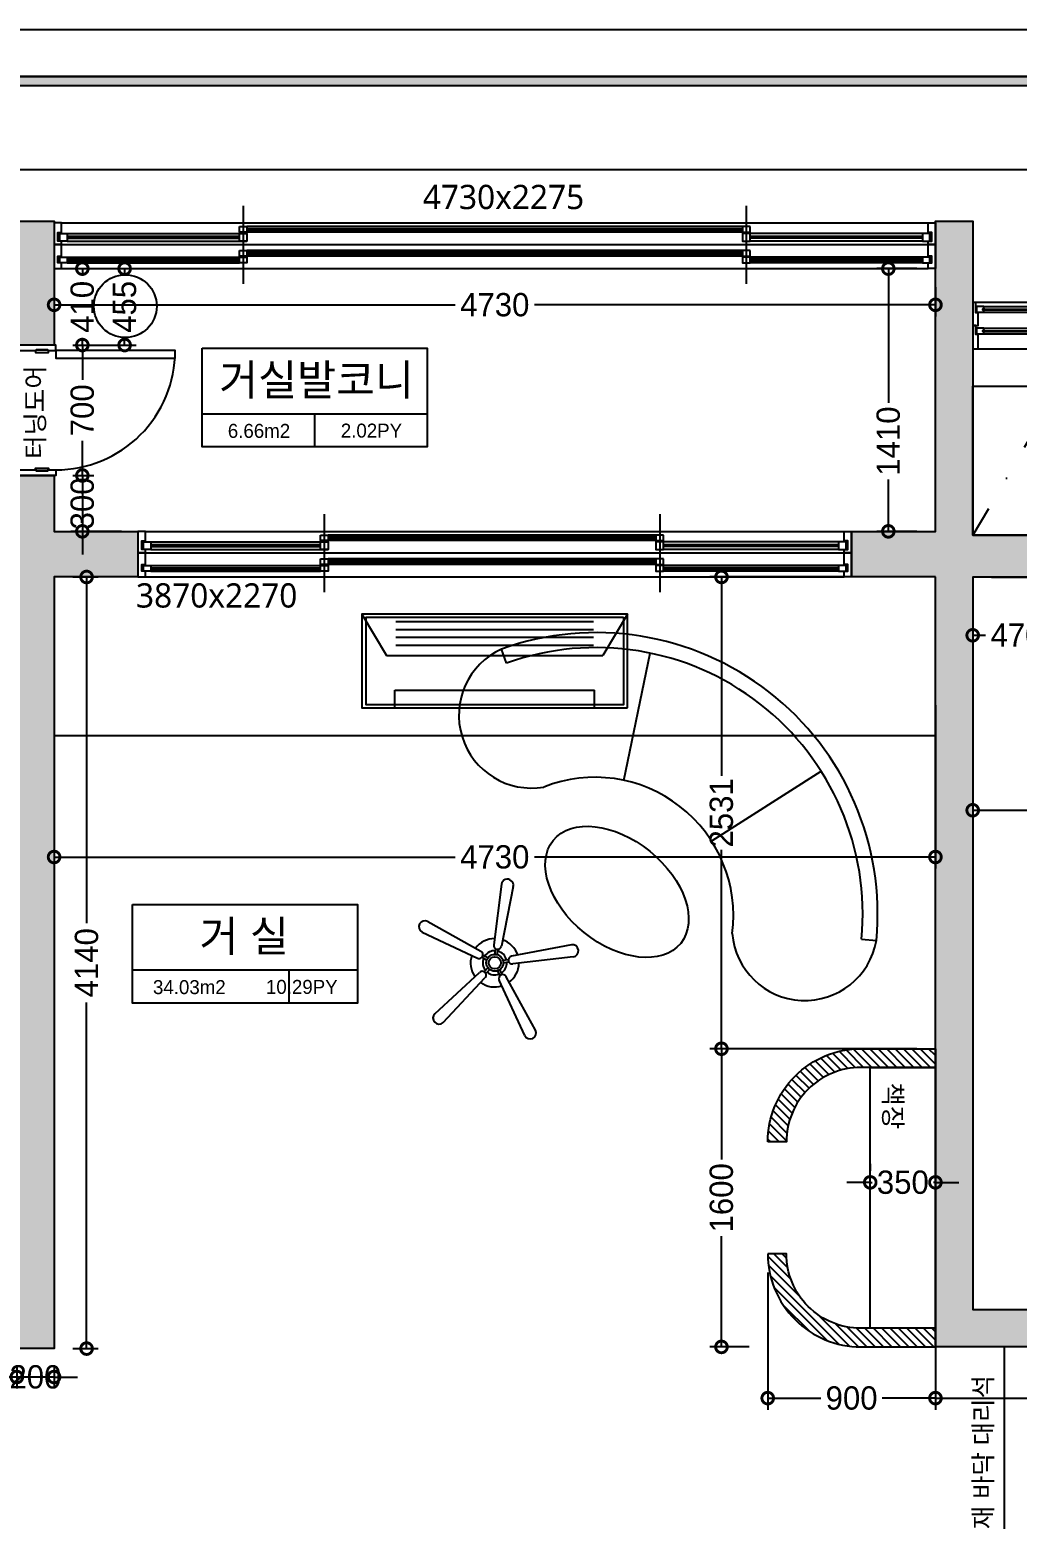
# Model space of a CAD drawing. Header units: millimetres. Extents: x 43335 to 261478, y -4312 to 41218.
# Drawn here: x 165052 to 170352, y 21753 to 29745 of the extents above; entities that cross this region are included whole.
import ezdxf
from ezdxf.enums import TextEntityAlignment as Align

# ---------------------------------------------------------------- set-up
doc = ezdxf.new("R2010")
doc.units = ezdxf.units.MM
doc.linetypes.add('CONT', pattern=[2, 1, 1])
doc.linetypes.add('DASHDOT', pattern=[25.4, 12.7, -6.35, 0, -6.35])
for name, color, linetype in [('0-ELC TEXT', 7, 'Continuous'), ('03-TEXT', 3, 'Continuous'), ('DIM', 7, 'Continuous'), ('EHP장비', 1, 'Continuous'), ('FORM(YOURNAME)-11', 1, 'Continuous'), ('P-门', 4, 'Continuous'), ('S-DIM', 7, 'Continuous'), ('TEX', 3, 'Continuous'), ('건축_벽체', 2, 'Continuous'), ('문자선', 3, 'Continuous'), ('벽1', 2, 'Continuous'), ('인테리어_가구_제작', 6, 'Continuous'), ('인테리어_기타', 8, 'Continuous'), ('인테리어_치수_내부', 8, 'Continuous'), ('인테리어_해치_벽체', 8, 'Continuous'), ('평면_가구', 6, 'Continuous')]:
    doc.layers.add(name, color=color, linetype=linetype)
doc.styles.add('YOURNAME', font='HANDotum.ttf')
doc.styles.add('넥슨고딕', font='HANDotum.ttf')
doc.styles.add('돋움', font='malgun.ttf')
doc.styles.add('스타일1', font='HANDotum.ttf')
doc.styles.add('코레일둥고', font='HANDotum.ttf')
doc.dimstyles.new('50', dxfattribs={"dimscale": 50, "dimtxt": 2.5, "dimasz": 2.5, "dimexe": 1.25, "dimexo": 2, "dimtad": 0, "dimdec": 0, "dimtxsty": '스타일1', "dimblk": 'DOTSMALL', "dimcen": 2.5, "dimclrd": 1, "dimclre": 1, "dimclrt": 2, "dimadec": 0, "dimazin": 0, "dimtfac": 1, "dimtdec": 0, "dimtix": 1, "dimtmove": 0, "dimatfit": 3, "dimldrblk": 'DOTSMALL', "dimfxl": 1.25, "dimarcsym": 0})

# ---------------------------------------------------------------- blocks, each defined once
blk = doc.blocks.new('FORM-ELEVATION')
at = {"layer": 'FORM(YOURNAME)-11'}
h = blk.add_hatch(color=256, dxfattribs=at)
h.dxf.hatch_style = 1
h.paths.add_polyline_path([(-10309, 35708), (71691, 35708), (71691, 35508), (-10309, 35508)])
h.paths.add_polyline_path([(-10309, -21492), (71691, -21492), (71691, -21692), (-10309, -21692)])
at = {"layer": 'Defpoints', "color": 158}
for points in [[(-10309, -21692), (71691, -21692), (71691, 35708), (-10309, 35708)], [(-8309, 33708), (61071, 33708), (61071, -19692), (-8309, -19692)]]:
    blk.add_lwpolyline(points, close=True, dxfattribs=at)
at = {"layer": 'FORM(YOURNAME)-11', "color": 250}
blk.add_lwpolyline([(-11309, -22692), (72691, -22692), (72691, 36708), (-11309, 36708)], close=True, dxfattribs=at)
at = {"layer": 'FORM(YOURNAME)-11'}
blk.add_lwpolyline([(-10309, 35708), (71691, 35708), (71691, 35508), (-10309, 35508)], close=True, dxfattribs=at)
at = {"layer": 'FORM(YOURNAME)-11', "color": 3, "style": 'YOURNAME'}
for tag, height, p in [('1', 451, (71041, -1219)), ('2', 451, (71041, -1863)), ('3', 451, (71041, -3150)), ('4', 451, (71041, -5081)), ('5', 515, (71041, -7398)), ('6', 515, (71041, -9650)), ('7', 515, (71041, -11903)), ('8', 515, (71041, -14155)), ('9', 515, (71041, -16408)), ('10', 515, (66791, -18596)), ('11', 515, (71041, -18660)), ('12', 515, (66791, -20848)), ('13', 515, (71041, -20848))]:
    blk.add_attdef(tag, text='', height=height, dxfattribs=at).set_placement(p, align=Align.MIDDLE_RIGHT)
blk = doc.blocks.new('_DOTSMALL')
at = {"color": 0, "linetype": 'ByBlock', "const_width": 0.5}
blk.add_lwpolyline([(-0.0625, 0, 1), (0.0625, 0, 1)], format="xyb", close=True, dxfattribs=at)
blk = doc.blocks.new('*D528')
at = {"layer": 'Defpoints', "color": 0, "transparency": 16777216}
for p in [(170112.9, 26807.4), (170112.9, 22877.4), (170471.4, 22877.4)]:
    blk.add_point(p, dxfattribs=at)
at = {"layer": 'S-DIM', "color": 1, "lineweight": -2, "transparency": 16777216}
for p, q in [((170212.9, 26807.4), (170533.9, 26807.4)), ((170471.4, 26807.4), (170471.4, 25054.1)), ((170471.4, 22877.4), (170471.4, 24630.7)), ((170212.9, 22877.4), (170533.9, 22877.4))]:
    blk.add_line(p, q, dxfattribs=at)
at = {"layer": 'S-DIM', "color": 1, "lineweight": -2, "transparency": 16777216, "xscale": 125, "yscale": 125, "zscale": 125}
for p, rotation in [((170471.4, 26807.4), 90), ((170471.4, 22877.4), 270)]:
    blk.add_blockref('_DOTSMALL', p, dxfattribs=dict(at, rotation=rotation))
at = {"layer": 'S-DIM', "color": 2, "transparency": 16777216, "insert": (170471.4, 24842.4), "char_height": 125, "attachment_point": 5, "rotation": 90, "style": '스타일1'}
blk.add_mtext('3930', dxfattribs=at)
blk = doc.blocks.new('*D529')
at = {"layer": 'Defpoints', "color": 0, "transparency": 16777216}
for p in [(170112.9, 25557.1), (170112.9, 25557.1), (172742.9, 25557.1)]:
    blk.add_point(p, dxfattribs=at)
at = {"layer": 'S-DIM', "color": 1, "lineweight": -2, "transparency": 16777216}
for p, q in [((170112.9, 25657.1), (170112.9, 25619.6)), ((172742.9, 25657.1), (172742.9, 25619.6)), ((170112.9, 25557.1), (171216.6, 25557.1)), ((172742.9, 25557.1), (171639.3, 25557.1))]:
    blk.add_line(p, q, dxfattribs=at)
at = {"layer": 'S-DIM', "color": 1, "lineweight": -2, "transparency": 16777216, "xscale": 125, "yscale": 125, "zscale": 125, "rotation": 180}
blk.add_blockref('_DOTSMALL', (170112.9, 25557.1), dxfattribs=at)
at = {"layer": 'S-DIM', "color": 1, "lineweight": -2, "transparency": 16777216, "xscale": 125, "yscale": 125, "zscale": 125}
blk.add_blockref('_DOTSMALL', (172742.9, 25557.1), dxfattribs=at)
at = {"layer": 'S-DIM', "color": 2, "transparency": 16777216, "insert": (171427.9, 25557.1), "char_height": 125, "attachment_point": 5, "style": '스타일1'}
blk.add_mtext('2630', dxfattribs=at)
blk = doc.blocks.new('tyxhwudxse')
at = {"layer": '인테리어_가구_제작', "color": 8, "linetype": 'CONT', "ltscale": 200}
for p, q in [((52092.6, 26346.9), (52065.8, 26422.2)), ((52722, 25717.4), (52863.3, 26400.5)), ((53193.8, 25393.2), (53781.4, 25766.3)), ((53998, 24865.4), (54077.7, 24857.9))]:
    blk.add_line(p, q, dxfattribs=at)
for centre, radius, start, end in [((52573.6, 24999.4), 1510.7, 354.62868, 109.64097), ((52227.1, 26066.6), 390.4, 114.40449, 279.71009), ((52573.6, 24999.4), 1430.7, 354.62868, 109.64097), ((52567.1, 24991.1), 743.1, 352.61473, 111.65492), ((53693.3, 24926.6), 390.4, 184.55955, 349.86516)]:
    blk.add_arc(centre, radius, start, end, dxfattribs=at)
blk.add_ellipse((52685.2, 25119.2), major_axis=(341.9, -276.2), ratio=0.63825, dxfattribs=at)
blk = doc.blocks.new('*D549')
at = {"layer": 'Defpoints', "color": 0, "transparency": 16777216}
for p in [(165182.9, 28463.4), (169912.9, 28463.4), (169912.9, 28269.3)]:
    blk.add_point(p, dxfattribs=at)
at = {"layer": 'S-DIM', "color": 1, "lineweight": -2, "transparency": 16777216}
for p, q in [((165182.9, 28363.4), (165182.9, 28206.8)), ((169912.9, 28363.4), (169912.9, 28206.8)), ((165182.9, 28269.3), (167334.9, 28269.3)), ((169912.9, 28269.3), (167761, 28269.3))]:
    blk.add_line(p, q, dxfattribs=at)
at = {"layer": 'S-DIM', "color": 1, "lineweight": -2, "transparency": 16777216, "xscale": 125, "yscale": 125, "zscale": 125, "rotation": 180}
blk.add_blockref('_DOTSMALL', (165182.9, 28269.3), dxfattribs=at)
at = {"layer": 'S-DIM', "color": 1, "lineweight": -2, "transparency": 16777216, "xscale": 125, "yscale": 125, "zscale": 125}
blk.add_blockref('_DOTSMALL', (169912.9, 28269.3), dxfattribs=at)
at = {"layer": 'S-DIM', "color": 2, "transparency": 16777216, "insert": (167547.9, 28269.3), "char_height": 125, "attachment_point": 5, "style": '스타일1'}
blk.add_mtext('4730', dxfattribs=at)
blk = doc.blocks.new('*D550')
at = {"layer": 'Defpoints', "color": 0, "transparency": 16777216}
for p in [(169912.9, 28463.4), (169660.1, 27053.8), (169912.9, 27053.8)]:
    blk.add_point(p, dxfattribs=at)
at = {"layer": 'S-DIM', "color": 1, "lineweight": -2, "transparency": 16777216}
for p, q in [((169812.9, 28463.4), (169597.6, 28463.4)), ((169660.1, 28463.4), (169660.1, 27744)), ((169660.1, 27053.8), (169660.1, 27332)), ((169812.9, 27053.8), (169597.6, 27053.8))]:
    blk.add_line(p, q, dxfattribs=at)
at = {"layer": 'S-DIM', "color": 1, "lineweight": -2, "transparency": 16777216, "xscale": 125, "yscale": 125, "zscale": 125}
for p, rotation in [((169660.1, 28463.4), 90), ((169660.1, 27053.8), 270)]:
    blk.add_blockref('_DOTSMALL', p, dxfattribs=dict(at, rotation=rotation))
at = {"layer": 'S-DIM', "color": 2, "transparency": 16777216, "insert": (169660.1, 27538), "char_height": 125, "attachment_point": 5, "rotation": 90, "style": '스타일1'}
blk.add_mtext('1410', dxfattribs=at)
blk = doc.blocks.new('*D551')
at = {"layer": 'Defpoints', "color": 0, "transparency": 16777216}
for p in [(165182.9, 28463.4), (165182.9, 28053.4), (165334.5, 28053.4)]:
    blk.add_point(p, dxfattribs=at)
at = {"layer": 'S-DIM', "color": 1, "lineweight": -2, "transparency": 16777216}
for p, q in [((165282.9, 28463.4), (165397, 28463.4)), ((165334.5, 28463.4), (165334.5, 28424.2)), ((165282.9, 28053.4), (165397, 28053.4)), ((165334.5, 28053.4), (165334.5, 28092.7))]:
    blk.add_line(p, q, dxfattribs=at)
at = {"layer": 'S-DIM', "color": 1, "lineweight": -2, "transparency": 16777216, "xscale": 125, "yscale": 125, "zscale": 125}
for p, rotation in [((165334.5, 28463.4), 90), ((165334.5, 28053.4), 270)]:
    blk.add_blockref('_DOTSMALL', p, dxfattribs=dict(at, rotation=rotation))
at = {"layer": 'S-DIM', "color": 2, "transparency": 16777216, "insert": (165334.5, 28258.4), "char_height": 125, "attachment_point": 5, "rotation": 90, "style": '스타일1'}
blk.add_mtext('410', dxfattribs=at)
blk = doc.blocks.new('*D552')
at = {"layer": 'Defpoints', "color": 0, "transparency": 16777216}
for p in [(165182.9, 28053.4), (165182.9, 27353.4), (165334.5, 27353.4)]:
    blk.add_point(p, dxfattribs=at)
at = {"layer": 'S-DIM', "color": 1, "lineweight": -2, "transparency": 16777216}
for p, q in [((165282.9, 28053.4), (165397, 28053.4)), ((165334.5, 28053.4), (165334.5, 27867.3)), ((165334.5, 27353.4), (165334.5, 27539.6)), ((165282.9, 27353.4), (165397, 27353.4))]:
    blk.add_line(p, q, dxfattribs=at)
at = {"layer": 'S-DIM', "color": 1, "lineweight": -2, "transparency": 16777216, "xscale": 125, "yscale": 125, "zscale": 125}
for p, rotation in [((165334.5, 28053.4), 90), ((165334.5, 27353.4), 270)]:
    blk.add_blockref('_DOTSMALL', p, dxfattribs=dict(at, rotation=rotation))
at = {"layer": 'S-DIM', "color": 2, "transparency": 16777216, "insert": (165334.5, 27703.4), "char_height": 125, "attachment_point": 5, "rotation": 90, "style": '스타일1'}
blk.add_mtext('700', dxfattribs=at)
blk = doc.blocks.new('*D553')
at = {"layer": 'Defpoints', "color": 0, "transparency": 16777216}
for p in [(165182.9, 27353.4), (165334.5, 27053.8), (165645.2, 27053.8)]:
    blk.add_point(p, dxfattribs=at)
at = {"layer": 'S-DIM', "color": 1, "lineweight": -2, "transparency": 16777216}
for p, q in [((165334.5, 27353.4), (165334.5, 27478.4)), ((165282.9, 27353.4), (165397, 27353.4)), ((165334.5, 27353.4), (165334.5, 27053.8)), ((165545.2, 27053.8), (165272, 27053.8)), ((165334.5, 27053.8), (165334.5, 26928.8))]:
    blk.add_line(p, q, dxfattribs=at)
at = {"layer": 'S-DIM', "color": 1, "lineweight": -2, "transparency": 16777216, "xscale": 125, "yscale": 125, "zscale": 125}
for p, rotation in [((165334.5, 27353.4), 270), ((165334.5, 27053.8), 90)]:
    blk.add_blockref('_DOTSMALL', p, dxfattribs=dict(at, rotation=rotation))
at = {"layer": 'S-DIM', "color": 2, "transparency": 16777216, "insert": (165334.5, 27203.6), "char_height": 125, "attachment_point": 5, "rotation": 90, "style": '스타일1'}
blk.add_mtext('300', dxfattribs=at)
blk = doc.blocks.new('*D554')
at = {"layer": 'Defpoints', "color": 0, "transparency": 16777216}
for p in [(169012.9, 24277.4), (168764.6, 22677.4), (169012.9, 22677.4)]:
    blk.add_point(p, dxfattribs=at)
at = {"layer": 'S-DIM', "color": 1, "lineweight": -2, "transparency": 16777216}
for p, q in [((168912.9, 24277.4), (168702.1, 24277.4)), ((168764.6, 24277.4), (168764.6, 23683.4)), ((168764.6, 22677.4), (168764.6, 23271.4)), ((168912.9, 22677.4), (168702.1, 22677.4))]:
    blk.add_line(p, q, dxfattribs=at)
at = {"layer": 'S-DIM', "color": 1, "lineweight": -2, "transparency": 16777216, "xscale": 125, "yscale": 125, "zscale": 125}
for p, rotation in [((168764.6, 24277.4), 90), ((168764.6, 22677.4), 270)]:
    blk.add_blockref('_DOTSMALL', p, dxfattribs=dict(at, rotation=rotation))
at = {"layer": 'S-DIM', "color": 2, "transparency": 16777216, "insert": (168764.6, 23477.4), "char_height": 125, "attachment_point": 5, "rotation": 90, "style": '스타일1'}
blk.add_mtext('1600', dxfattribs=at)
blk = doc.blocks.new('*D648')
at = {"layer": 'Defpoints', "color": 0, "transparency": 16777216}
for p in [(169012.9, 23177.4), (169912.9, 23177.4), (169912.9, 22402.5)]:
    blk.add_point(p, dxfattribs=at)
at = {"layer": 'S-DIM', "color": 1, "lineweight": -2, "transparency": 16777216}
for p, q in [((169012.9, 23077.4), (169012.9, 22340)), ((169912.9, 23077.4), (169912.9, 22340)), ((169012.9, 22402.5), (169298.7, 22402.5)), ((169912.9, 22402.5), (169627.2, 22402.5))]:
    blk.add_line(p, q, dxfattribs=at)
at = {"layer": 'S-DIM', "color": 1, "lineweight": -2, "transparency": 16777216, "xscale": 125, "yscale": 125, "zscale": 125, "rotation": 180}
blk.add_blockref('_DOTSMALL', (169012.9, 22402.5), dxfattribs=at)
at = {"layer": 'S-DIM', "color": 1, "lineweight": -2, "transparency": 16777216, "xscale": 125, "yscale": 125, "zscale": 125}
blk.add_blockref('_DOTSMALL', (169912.9, 22402.5), dxfattribs=at)
at = {"layer": 'S-DIM', "color": 2, "transparency": 16777216, "insert": (169462.9, 22402.5), "char_height": 125, "attachment_point": 5, "style": '스타일1'}
blk.add_mtext('900', dxfattribs=at)
blk = doc.blocks.new('*D555')
at = {"layer": 'Defpoints', "color": 0, "transparency": 16777216}
for p in [(169562.9, 23560.4), (169912.9, 23560.4), (169912.9, 23560.4)]:
    blk.add_point(p, dxfattribs=at)
at = {"layer": 'S-DIM', "color": 1, "lineweight": -2, "transparency": 16777216}
for p, q in [((169562.9, 23660.4), (169562.9, 23622.9)), ((169912.9, 23660.4), (169912.9, 23622.9)), ((169562.9, 23560.4), (169437.9, 23560.4)), ((169562.9, 23560.4), (169573.6, 23560.4)), ((169912.9, 23560.4), (169902.3, 23560.4)), ((169912.9, 23560.4), (170037.9, 23560.4))]:
    blk.add_line(p, q, dxfattribs=at)
at = {"layer": 'S-DIM', "color": 1, "lineweight": -2, "transparency": 16777216, "xscale": 125, "yscale": 125, "zscale": 125}
blk.add_blockref('_DOTSMALL', (169562.9, 23560.4), dxfattribs=at)
at = {"layer": 'S-DIM', "color": 1, "lineweight": -2, "transparency": 16777216, "xscale": 125, "yscale": 125, "zscale": 125, "rotation": 180}
blk.add_blockref('_DOTSMALL', (169912.9, 23560.4), dxfattribs=at)
at = {"layer": 'S-DIM', "color": 2, "transparency": 16777216, "insert": (169737.9, 23560.4), "char_height": 125, "attachment_point": 5, "style": '스타일1'}
blk.add_mtext('350', dxfattribs=at)
blk = doc.blocks.new('*D556')
at = {"layer": 'Defpoints', "color": 0, "transparency": 16777216}
for p in [(168764.6, 26808.8), (169912.9, 26808.8), (169912.9, 24277.4)]:
    blk.add_point(p, dxfattribs=at)
at = {"layer": 'S-DIM', "color": 1, "lineweight": -2, "transparency": 16777216}
for p, q in [((169812.9, 26808.8), (168702.1, 26808.8)), ((168764.6, 26808.8), (168764.6, 25741.9)), ((168764.6, 24277.4), (168764.6, 25344.4)), ((169812.9, 24277.4), (168702.1, 24277.4))]:
    blk.add_line(p, q, dxfattribs=at)
at = {"layer": 'S-DIM', "color": 1, "lineweight": -2, "transparency": 16777216, "xscale": 125, "yscale": 125, "zscale": 125}
for p, rotation in [((168764.6, 26808.8), 90), ((168764.6, 24277.4), 270)]:
    blk.add_blockref('_DOTSMALL', p, dxfattribs=dict(at, rotation=rotation))
at = {"layer": 'S-DIM', "color": 2, "transparency": 16777216, "insert": (168764.6, 25543.1), "char_height": 125, "attachment_point": 5, "rotation": 90, "style": '스타일1'}
blk.add_mtext('2531', dxfattribs=at)
blk = doc.blocks.new('*D557')
at = {"layer": 'Defpoints', "color": 0, "transparency": 16777216}
for p in [(165182.9, 26220.7), (169912.9, 26220.7), (169912.9, 25306.2)]:
    blk.add_point(p, dxfattribs=at)
at = {"layer": 'S-DIM', "color": 1, "lineweight": -2, "transparency": 16777216}
for p, q in [((165182.9, 26120.7), (165182.9, 25243.7)), ((169912.9, 26120.7), (169912.9, 25243.7)), ((165182.9, 25306.2), (167334.9, 25306.2)), ((169912.9, 25306.2), (167761, 25306.2))]:
    blk.add_line(p, q, dxfattribs=at)
at = {"layer": 'S-DIM', "color": 1, "lineweight": -2, "transparency": 16777216, "xscale": 125, "yscale": 125, "zscale": 125, "rotation": 180}
blk.add_blockref('_DOTSMALL', (165182.9, 25306.2), dxfattribs=at)
at = {"layer": 'S-DIM', "color": 1, "lineweight": -2, "transparency": 16777216, "xscale": 125, "yscale": 125, "zscale": 125}
blk.add_blockref('_DOTSMALL', (169912.9, 25306.2), dxfattribs=at)
at = {"layer": 'S-DIM', "color": 2, "transparency": 16777216, "insert": (167547.9, 25306.2), "char_height": 125, "attachment_point": 5, "style": '스타일1'}
blk.add_mtext('4730', dxfattribs=at)
blk = doc.blocks.new('*D558')
at = {"layer": 'Defpoints', "color": 0, "transparency": 16777216}
for p in [(164982.9, 22668.4), (165182.9, 22668.4), (164982.9, 22515.9)]:
    blk.add_point(p, dxfattribs=at)
at = {"layer": 'S-DIM', "color": 1, "lineweight": -2, "transparency": 16777216}
for p, q in [((164982.9, 22568.4), (164982.9, 22453.4)), ((165182.9, 22568.4), (165182.9, 22453.4)), ((164982.9, 22515.9), (164857.9, 22515.9)), ((165182.9, 22515.9), (164982.9, 22515.9)), ((165182.9, 22515.9), (165307.9, 22515.9))]:
    blk.add_line(p, q, dxfattribs=at)
at = {"layer": 'S-DIM', "color": 1, "lineweight": -2, "transparency": 16777216, "xscale": 125, "yscale": 125, "zscale": 125}
blk.add_blockref('_DOTSMALL', (164982.9, 22515.9), dxfattribs=at)
at = {"layer": 'S-DIM', "color": 1, "lineweight": -2, "transparency": 16777216, "xscale": 125, "yscale": 125, "zscale": 125, "rotation": 180}
blk.add_blockref('_DOTSMALL', (165182.9, 22515.9), dxfattribs=at)
at = {"layer": 'S-DIM', "color": 2, "transparency": 16777216, "insert": (165082.9, 22515.9), "char_height": 125, "attachment_point": 5, "style": '스타일1'}
blk.add_mtext('200', dxfattribs=at)
blk = doc.blocks.new('*D564')
at = {"layer": 'Defpoints', "color": 0, "transparency": 16777216}
for p in [(169912.9, 22677.4), (171762.9, 22677.4), (171762.9, 22402.5)]:
    blk.add_point(p, dxfattribs=at)
at = {"layer": 'S-DIM', "color": 1, "lineweight": -2, "transparency": 16777216}
for p, q in [((169912.9, 22577.4), (169912.9, 22340)), ((171762.9, 22577.4), (171762.9, 22340)), ((169912.9, 22402.5), (170631.9, 22402.5)), ((171762.9, 22402.5), (171043.9, 22402.5))]:
    blk.add_line(p, q, dxfattribs=at)
at = {"layer": 'S-DIM', "color": 1, "lineweight": -2, "transparency": 16777216, "xscale": 125, "yscale": 125, "zscale": 125, "rotation": 180}
blk.add_blockref('_DOTSMALL', (169912.9, 22402.5), dxfattribs=at)
at = {"layer": 'S-DIM', "color": 1, "lineweight": -2, "transparency": 16777216, "xscale": 125, "yscale": 125, "zscale": 125}
blk.add_blockref('_DOTSMALL', (171762.9, 22402.5), dxfattribs=at)
at = {"layer": 'S-DIM', "color": 2, "transparency": 16777216, "insert": (170837.9, 22402.5), "char_height": 125, "attachment_point": 5, "style": '스타일1'}
blk.add_mtext('1850', dxfattribs=at)
blk = doc.blocks.new('ahsuehd')
at = {"layer": 'P-门', "ltscale": 15}
for p, q in [((50679.5, -11152.5), (50679.5, -11571.9)), ((53379.5, -11152.5), (53379.5, -11571.9)), ((49664.5, -11245), (49664.5, -11445)), ((49704.5, -11245), (54354.5, -11245)), ((53359.5, -11264.8), (50699.5, -11264.8)), ((54394.5, -11245), (54394.5, -11445)), ((49734.5, -11300.8), (50659.5, -11300.8)), ((49734.5, -11315.2), (50659.5, -11315.2)), ((50659.5, -11328.4), (49734.5, -11328.4)), ((49734.5, -11342.8), (50699.5, -11342.8)), ((53359.5, -11275.8), (50699.5, -11275.8)), ((53359.5, -11283.8), (50699.5, -11283.8)), ((53359.5, -11294.8), (50699.5, -11294.8)), ((54324.5, -11300.8), (53399.5, -11300.8)), ((54324.5, -11317.8), (53399.5, -11317.8)), ((54324.5, -11325.8), (53399.5, -11325.8)), ((54324.5, -11342.8), (53399.5, -11342.8)), ((49704.5, -11360), (54354.5, -11360)), ((53359.5, -11393), (50699.5, -11393)), ((53359.5, -11404), (50699.5, -11404)), ((53359.5, -11412), (50699.5, -11412)), ((53359.5, -11423), (50699.5, -11423)), ((49704.5, -11490), (54354.5, -11490)), ((49734.5, -11429), (50659.5, -11429)), ((49734.5, -11440), (50659.5, -11440)), ((49734.5, -11448), (50659.5, -11448)), ((49734.5, -11459), (50659.5, -11459)), ((54324.5, -11429), (53399.5, -11429)), ((54324.5, -11440), (53399.5, -11440)), ((54324.5, -11448), (53399.5, -11448)), ((54324.5, -11459), (53399.5, -11459)), ((54650.1, -11706.9), (54650.1, -11710.9)), ((54650.1, -11822.9), (54650.1, -11826.9)), ((51114.5, -12807.2), (51114.5, -13226.6)), ((52914.5, -12807.2), (52914.5, -13226.6)), ((50114.5, -12899.7), (50114.5, -13099.7)), ((50154.5, -12899.7), (53904.5, -12899.7)), ((52894.5, -12919.4), (51134.5, -12919.4)), ((52894.5, -12930.4), (51134.5, -12930.4)), ((52894.5, -12938.4), (51134.5, -12938.4)), ((53944.5, -12899.7), (53944.5, -13099.7)), ((50154.5, -13014.7), (53904.5, -13014.7)), ((50184.5, -12955.4), (51094.5, -12955.4)), ((50184.5, -12969.8), (51094.5, -12969.8)), ((51094.5, -12983), (50184.5, -12983)), ((50184.5, -12997.4), (51134.5, -12997.4)), ((52894.5, -12949.4), (51134.5, -12949.4)), ((53874.5, -12955.4), (52934.5, -12955.4)), ((53874.5, -12972.4), (52934.5, -12972.4)), ((53874.5, -12980.4), (52934.5, -12980.4)), ((53874.5, -12997.4), (52934.5, -12997.4)), ((50184.5, -13083.7), (51094.5, -13083.7)), ((50184.5, -13094.7), (51094.5, -13094.7)), ((50184.5, -13102.7), (51094.5, -13102.7)), ((52894.5, -13047.7), (51134.5, -13047.7)), ((52894.5, -13058.7), (51134.5, -13058.7)), ((52894.5, -13066.7), (51134.5, -13066.7)), ((52894.5, -13077.7), (51134.5, -13077.7)), ((53874.5, -13083.7), (52934.5, -13083.7)), ((53874.5, -13094.7), (52934.5, -13094.7)), ((53874.5, -13102.7), (52934.5, -13102.7)), ((50154.5, -13144.7), (53904.5, -13144.7)), ((50184.5, -13113.7), (51094.5, -13113.7)), ((53874.5, -13113.7), (52934.5, -13113.7))]:
    blk.add_line(p, q, dxfattribs=at)
for points in [[(49664.5, -11360), (49704.5, -11360), (49704.5, -11343.3), (49684.5, -11343.3), (49684.5, -11295.3), (49704.5, -11295.3), (49704.5, -11245), (49664.5, -11245), (49664.5, -11360)], [(54394.5, -11360), (54354.5, -11360), (54354.5, -11343.3), (54374.5, -11343.3), (54374.5, -11295.3), (54354.5, -11295.3), (54354.5, -11245), (54394.5, -11245), (54394.5, -11360)], [(49664.5, -11490), (49704.5, -11490), (49704.5, -11459.5), (49684.5, -11459.5), (49684.5, -11423.5), (49704.5, -11423.5), (49704.5, -11360), (49664.5, -11360), (49664.5, -11490)], [(54394.5, -11490), (54354.5, -11490), (54354.5, -11459.5), (54374.5, -11459.5), (54374.5, -11423.5), (54354.5, -11423.5), (54354.5, -11360), (54394.5, -11360), (54394.5, -11490)], [(54594.5, -11671), (54594.5, -11796), (54624.5, -11796), (54624.5, -11728), (54624.5, -11728), (54611.9, -11728), (54611.9, -11671), (54594.5, -11671)], [(57164.5, -11671), (54611.9, -11671)], [(54650.1, -11706.9), (55879, -11706.9)], [(54650.1, -11710.9), (55879, -11710.9)], [(54653.6, -11693.9), (55875.5, -11693.9)], [(54653.6, -11703.1), (54656.3, -11704.5), (54656.8, -11705.5), (54657.4, -11706.9)], [(54653.6, -11714.7), (54656.3, -11713.3), (54656.8, -11712.3), (54657.4, -11710.9)], [(54653.6, -11723.9), (55875.5, -11723.9)], [(54594.5, -11796), (54594.5, -11921), (54624.5, -11921), (54624.5, -11864.1), (54624.5, -11844), (54611.9, -11844), (54611.9, -11796), (54594.5, -11796)], [(54650.1, -11822.9), (55879, -11822.9)], [(54650.1, -11826.9), (55879, -11826.9)], [(54653.6, -11809.9), (55875.5, -11809.9)], [(54653.6, -11819.1), (54656.3, -11820.5), (54656.8, -11821.5), (54657.4, -11822.9)], [(54653.6, -11830.7), (54656.3, -11829.3), (54656.8, -11828.3), (54657.4, -11826.9)], [(54653.6, -11839.9), (55875.5, -11839.9)], [(54624.5, -11921), (57177, -11921)], [(50114.5, -13014.7), (50154.5, -13014.7), (50154.5, -12997.9), (50134.5, -12997.9), (50134.5, -12949.9), (50154.5, -12949.9), (50154.5, -12899.7), (50114.5, -12899.7), (50114.5, -13014.7)], [(53944.5, -13014.7), (53904.5, -13014.7), (53904.5, -12997.9), (53924.5, -12997.9), (53924.5, -12949.9), (53904.5, -12949.9), (53904.5, -12899.7), (53944.5, -12899.7), (53944.5, -13014.7)], [(50114.5, -13144.7), (50154.5, -13144.7), (50154.5, -13114.2), (50134.5, -13114.2), (50134.5, -13078.2), (50154.5, -13078.2), (50154.5, -13014.7), (50114.5, -13014.7), (50114.5, -13144.7)], [(53944.5, -13144.7), (53904.5, -13144.7), (53904.5, -13114.2), (53924.5, -13114.2), (53924.5, -13078.2), (53904.5, -13078.2), (53904.5, -13014.7), (53944.5, -13014.7), (53944.5, -13144.7)]]:
    blk.add_lwpolyline(points, dxfattribs=at)
for points in [[(50659.5, -11264.8), (50699.5, -11264.8), (50699.5, -11294.8), (50659.5, -11294.8)], [(53399.5, -11264.8), (53359.5, -11264.8), (53359.5, -11294.8), (53399.5, -11294.8)], [(49694.5, -11300.8), (49734.5, -11300.8), (49734.5, -11342.8), (49694.5, -11342.8)], [(50659.5, -11300.8), (50699.5, -11300.8), (50699.5, -11342.8), (50659.5, -11342.8)], [(53399.5, -11300.8), (53359.5, -11300.8), (53359.5, -11342.8), (53399.5, -11342.8)], [(54364.5, -11300.8), (54324.5, -11300.8), (54324.5, -11342.8), (54364.5, -11342.8)], [(50659.5, -11393), (50699.5, -11393), (50699.5, -11423), (50659.5, -11423)], [(53399.5, -11393), (53359.5, -11393), (53359.5, -11423), (53399.5, -11423)], [(49694.5, -11429), (49734.5, -11429), (49734.5, -11459), (49694.5, -11459)], [(50659.5, -11429), (50699.5, -11429), (50699.5, -11459), (50659.5, -11459)], [(53399.5, -11429), (53359.5, -11429), (53359.5, -11459), (53399.5, -11459)], [(54364.5, -11429), (54324.5, -11429), (54324.5, -11459), (54364.5, -11459)], [(54615.6, -11693.9), (54615.6, -11723.9), (54653.6, -11723.9), (54653.6, -11713.9), (54648, -11712.1), (54648, -11705.7), (54653.6, -11703.9), (54653.6, -11693.9)], [(54615.6, -11809.9), (54615.6, -11839.9), (54653.6, -11839.9), (54653.6, -11829.9), (54648, -11828.1), (54648, -11821.7), (54653.6, -11819.9), (54653.6, -11809.9)], [(49674.5, -11930), (49674.5, -11900), (49454.5, -11900), (49454.5, -11930), (49567.5, -11930), (49567.5, -11925), (49631.5, -11925), (49631.5, -11930)], [(49631.5, -11930), (49631.5, -11925), (49567.5, -11925), (49567.5, -11930), (49564.5, -11930), (49564.5, -11940), (49634.5, -11940), (49634.5, -11930)], [(49674.5, -11930), (49674.5, -11970), (50314.5, -11970), (50314.5, -11930)], [(49674.5, -12570), (49674.5, -12600), (49454.5, -12600), (49454.5, -12570), (49567.5, -12570), (49567.5, -12575), (49631.5, -12575), (49631.5, -12570)], [(49631.5, -12570), (49631.5, -12575), (49567.5, -12575), (49567.5, -12570), (49564.5, -12570), (49564.5, -12560), (49634.5, -12560), (49634.5, -12570)], [(51094.5, -12919.4), (51134.5, -12919.4), (51134.5, -12949.4), (51094.5, -12949.4)], [(52934.5, -12919.4), (52894.5, -12919.4), (52894.5, -12949.4), (52934.5, -12949.4)], [(50144.5, -12955.4), (50184.5, -12955.4), (50184.5, -12997.4), (50144.5, -12997.4)], [(51094.5, -12955.4), (51134.5, -12955.4), (51134.5, -12997.4), (51094.5, -12997.4)], [(52934.5, -12955.4), (52894.5, -12955.4), (52894.5, -12997.4), (52934.5, -12997.4)], [(53914.5, -12955.4), (53874.5, -12955.4), (53874.5, -12997.4), (53914.5, -12997.4)], [(50144.5, -13083.7), (50184.5, -13083.7), (50184.5, -13113.7), (50144.5, -13113.7)], [(51094.5, -13047.7), (51134.5, -13047.7), (51134.5, -13077.7), (51094.5, -13077.7)], [(51094.5, -13083.7), (51134.5, -13083.7), (51134.5, -13113.7), (51094.5, -13113.7)], [(52934.5, -13047.7), (52894.5, -13047.7), (52894.5, -13077.7), (52934.5, -13077.7)], [(52934.5, -13083.7), (52894.5, -13083.7), (52894.5, -13113.7), (52934.5, -13113.7)], [(53914.5, -13083.7), (53874.5, -13083.7), (53874.5, -13113.7), (53914.5, -13113.7)]]:
    blk.add_lwpolyline(points, close=True, dxfattribs=at)
blk.add_arc((49674.5, -11930), 640, 270, 0.00004, dxfattribs=at)
blk = doc.blocks.new('dasdac')
at = {"layer": '인테리어_치수_내부'}
for points in [[(891797.4, 112010.2), (891295.4, 112010.2), (891295.4, 110584.2), (891797.4, 110584.2), (891797.4, 112010.2)], [(891295.4, 112010.2), (891516.3, 111877.6)], [(891334.7, 110766.9), (891334.7, 111827.5)], [(891376.8, 110766.9), (891376.8, 111827.5)], [(891418.9, 110766.9), (891418.9, 111827.5)], [(891461.1, 110766.9), (891461.1, 111827.5)], [(891516.3, 110716.8), (891516.3, 111877.6)], [(891797.4, 111832.9), (891702.8, 111832.9)], [(891702.8, 110761.5), (891702.8, 111832.9)], [(891295.4, 110584.2), (891516.3, 110716.8)], [(891797.4, 110761.5), (891702.8, 110761.5)]]:
    blk.add_lwpolyline(points, dxfattribs=at)
blk = doc.blocks.new('zmsss')
at = {"layer": 'TEX', "color": 240, "true_color": 0xed1f24}
blk.add_lwpolyline([(122221.1, 19070.4), (122691.1, 19070.4), (122691.1, 17690.4), (122221.1, 17690.4)], close=True, dxfattribs=at)
at = {"layer": '건축_벽체'}
blk.add_blockref('dasdac', (-769090.2, -92916.8), dxfattribs=at)
blk = doc.blocks.new('sheisetlfd')
at = {"layer": '인테리어_가구_제작', "color": 8, "linetype": 'CONT', "ltscale": 200}
for p, q in [((52065.1, 25160.3), (52024.2, 24835.1)), ((52129, 25148.7), (52065, 24828.5)), ((51670.2, 24960), (51955, 24800.2)), ((51639.4, 24902.8), (51936.1, 24763.5)), ((51992.5, 24765), (51966, 24778.6)), ((52030.3, 24784.1), (52035.1, 24813.5)), ((52043.1, 24782), (52047.9, 24811.4)), ((52441.5, 24835.1), (52119.6, 24773.4)), ((51986.5, 24753.4), (51960, 24767.1)), ((51993, 24711.6), (51971.8, 24690.6)), ((52002.1, 24702.3), (51981, 24681.4)), ((52055.5, 24701.4), (52069, 24674.8)), ((52072.9, 24751.9), (52102.4, 24756.5)), ((52074.9, 24739.1), (52104.4, 24743.6)), ((52450.2, 24770.7), (52125.9, 24732.6)), ((51708, 24465.4), (51947.9, 24686.8)), ((51752.8, 24418.4), (51977, 24657.5)), ((52043.9, 24695.6), (52057.4, 24668.9)), ((52190, 24348.4), (52053.6, 24645.1)), ((52248.5, 24376.5), (52090.4, 24663.7))]:
    blk.add_line(p, q, dxfattribs=at)
for radius in [45.4, 32.5]:
    blk.add_circle((52029.5, 24738.6), radius, dxfattribs=at)
for centre, radius, start, end in [((52097, 25154.5), 32.5, 349.67004, 169.67004), ((51654.8, 24931.4), 32.5, 61.67004, 241.67004), ((52029.5, 24738.6), 129.8, 90.46508, 143.07798), ((52029.5, 24738.6), 129.8, 18.46508, 71.07798), ((52029.5, 24738.6), 129.8, 162.46508, 215.07798), ((51945.6, 24781.8), 20.6, 242.77338, 62.77338), ((52029.5, 24738.6), 64.9, 86.51255, 147.03421), ((52044.6, 24831.8), 20.6, 170.77338, 350.77338), ((52029.5, 24738.6), 64.9, 14.51255, 75.03421), ((52445.9, 24802.9), 32.5, 277.67004, 97.67004), ((52029.5, 24738.6), 64.9, 158.51255, 219.03421), ((52029.5, 24738.6), 64.9, 302.51255, 3.03421), ((52122.8, 24753), 20.6, 98.77338, 278.77338), ((52029.5, 24738.6), 129.8, 306.46508, 359.07798), ((51962.5, 24672.2), 20.6, 314.77338, 134.77338), ((52029.5, 24738.6), 129.8, 234.46508, 287.07798), ((52029.5, 24738.6), 64.9, 230.51255, 291.03421), ((52072, 24654.4), 20.6, 26.77338, 206.77338), ((51730.4, 24441.9), 32.5, 133.67004, 313.67004), ((52219.3, 24362.5), 32.5, 205.67004, 25.67004)]:
    blk.add_arc(centre, radius, start, end, dxfattribs=at)
blk = doc.blocks.new('*D645')
at = {"layer": 'Defpoints', "color": 0, "transparency": 16777216}
for p in [(165182.9, 28463.4), (165182.9, 28053.4), (165561.5, 28053.4)]:
    blk.add_point(p, dxfattribs=at)
at = {"layer": 'S-DIM', "color": 1, "lineweight": -2, "transparency": 16777216}
for p, q in [((165282.9, 28463.4), (165624, 28463.4)), ((165561.5, 28463.4), (165561.5, 28424)), ((165282.9, 28053.4), (165624, 28053.4)), ((165561.5, 28053.4), (165561.5, 28092.9))]:
    blk.add_line(p, q, dxfattribs=at)
at = {"layer": 'S-DIM', "color": 1, "lineweight": -2, "transparency": 16777216, "xscale": 125, "yscale": 125, "zscale": 125}
for p, rotation in [((165561.5, 28463.4), 90), ((165561.5, 28053.4), 270)]:
    blk.add_blockref('_DOTSMALL', p, dxfattribs=dict(at, rotation=rotation))
at = {"layer": 'S-DIM', "color": 2, "transparency": 16777216, "insert": (165561.5, 28258.4), "char_height": 125, "attachment_point": 5, "rotation": 90, "style": '스타일1'}
blk.add_mtext('455', dxfattribs=at)
blk = doc.blocks.new('aheishxsdfe')
at = {"layer": '벽1'}
for points in [[(49464.5, 48718.4), (49664.5, 48718.4), (49664.5, 48053.4), (49464.5, 48053.4)], [(54394.5, 46808.8), (53944.5, 46808.8), (53944.5, 47053.8), (54394.5, 47053.8), (54394.5, 48718.4), (54594.5, 48718.4), (54594.5, 47032.4), (55064.5, 47032.4), (55064.5, 46807.4), (54594.5, 46807.4), (54594.5, 42877.4), (56244.5, 42877.4), (56244.5, 42677.4), (54394.5, 42677.4)]]:
    blk.add_lwpolyline(points, close=True, dxfattribs=at)
blk.add_lwpolyline([(49464.5, 47032.4), (49464.5, 47353.4), (49664.5, 47353.4), (49664.5, 47053.8), (50114.5, 47053.8), (50114.5, 46808.8), (49664.5, 46808.8), (49664.5, 42668.4), (49464.5, 42668.4), (49464.5, 46807.4), (49064.5, 46807.4), (49064.5, 47032.4), (49464.5, 47032.4)], dxfattribs=at)
blk = doc.blocks.new('sheisxefavb')
at = {"layer": '인테리어_해치_벽체'}
h = blk.add_hatch(color=256, dxfattribs=at)
h.dxf.hatch_style = 1
h.paths.add_polyline_path([(151722.9, -861.6), (151722.9, -1141.6), (152672.9, -1141.6), (152672.9, -1216.6), (152782.9, -1216.6), (152782.9, -1344.1), (152982.9, -1344.1), (152982.9, -1015.7), (152872.9, -1015.7), (152872.9, 2677.4), (154162.9, 2677.4), (154162.9, 8282.4), (153342.9, 8282.4), (153342.9, 8177.4), (153962.9, 8177.4), (153962.9, 7032.4), (153332.9, 7032.4), (153332.9, 6807.4), (153962.9, 6807.4), (153962.9, 2877.4), (151922.9, 2877.4), (151922.9, 2677.4), (152672.9, 2677.4), (152672.9, 1318.4), (151372.9, 1318.4), (151372.9, 1118.4), (152672.9, 1118.4), (152672.9, -661.6), (150472.9, -661.6), (150472.9, 1118.4), (150572.9, 1118.4), (150572.9, 1318.4), (150272.9, 1318.4), (150272.9, -661.6), (149917.9, -661.6), (149917.9, -861.6)])
h.paths.add_polyline_path([(142982.9, 8718.4), (143182.9, 8718.4), (143182.9, 8053.4), (142982.9, 8053.4)])
h.paths.add_polyline_path([(139672.9, 8153.4), (139672.9, 8053.4), (138772.9, 8053.4), (138772.9, 7032.4), (140082.9, 7032.4), (140082.9, 6807.4), (138772.9, 6807.4), (138772.9, 158.4), (139572.9, 158.4), (139572.9, -41.6), (138772.9, -41.6), (138772.9, -1341.6), (139122.9, -1341.6), (139122.9, -2471.6), (139447.9, -2471.6), (139447.9, -2671.6), (138922.9, -2671.6), (138922.9, -1541.6), (138572.9, -1541.6), (138572.9, 8153.4)])
h.paths.add_polyline_path([(140472.9, 368.4), (140472.9, -2471.6), (140937.9, -2471.6), (140937.9, -2671.6), (140472.9, -2671.6), (140475, -4102.7), (141272.9, -4102.7), (141272.9, -4302.7), (140272.9, -4302.6), (140272.9, -2671.6), (139947.9, -2671.6), (139947.9, -2471.6), (140272.9, -2471.6), (140272.9, 368.4)])
h.paths.add_polyline_path([(140272.9, 1068.4), (140272.9, 1318.4), (141802.9, 1318.4), (141802.9, 2668.4), (140127.9, 2668.4), (140127.9, 2868.4), (142002.9, 2868.4), (142002.9, 1318.4), (142442.9, 1318.4), (142442.9, 1118.4), (140472.9, 1118.4), (140472.9, 1068.4)])
h.paths.add_polyline_path([(152982.9, -2344.1), (152982.9, -2671.6), (152083.1, -2671.6), (152083.1, -2471.6), (152782.9, -2471.6), (152782.9, -2344.1)])
h.paths.add_polyline_path([(149083.1, -2471.6), (149083.1, -4301.6), (148282.9, -4301.6), (148282.9, -4101.6), (148883.1, -4101.6), (148883.1, -2671.6), (148282.9, -2671.6), (148282.9, 1318.4), (148482.9, 1318.4), (148482.9, -2471.6)])
h.paths.add_polyline_path([(145512.9, -2471.6), (146282.9, -2471.7), (146282.9, -2671.5), (145512.9, -2671.5)])
h.paths.add_polyline_path([(145012.9, -2671.5), (144433.1, -2671.5), (144433.1, -3201.6), (143663.1, -3201.6), (143663.1, -4201.6), (144582.9, -4201.6), (144582.9, -4061.6), (144682.9, -4061.6), (144682.9, -4301.6), (143472.9, -4302.7), (143472.9, 1118.4), (143422.9, 1118.4), (143422.9, 1318.4), (145842.9, 1318.4), (145842.9, 1118.4), (143672.9, 1118.4), (143672.9, -2471.6), (145012.9, -2471.6)])
h.paths.add_polyline_path([(150942.9, 2677.4), (150742.9, 2677.4), (150742.9, 8032.4), (150712.9, 8032.4), (150712.9, 8282.4), (150942.9, 8282.4)], flags=17)
h.paths.add_polyline_path([(147912.9, 6808.8), (147462.9, 6808.8), (147462.9, 7053.8), (147912.9, 7053.8), (147912.9, 8718.4), (148112.9, 8718.4), (148112.9, 7032.4), (148582.9, 7032.4), (148582.9, 6807.4), (148112.9, 6807.4), (148112.9, 2877.4), (149762.9, 2877.4), (149762.9, 2677.4), (147912.9, 2677.4)])
h.paths.add_polyline_path([(142982.9, 7032.4), (142982.9, 7353.4), (143182.9, 7353.4), (143182.9, 7053.8), (143632.9, 7053.8), (143632.9, 6808.8), (143182.9, 6808.8), (143182.9, 2668.4), (142982.9, 2668.4), (142982.9, 6807.4), (142582.9, 6807.4), (142582.9, 7032.4)])
at = {"layer": 'DIM'}
blk.add_blockref('aheishxsdfe', (93518.5, -40000), dxfattribs=at)
blk = doc.blocks.new('suegusiexbsdifs')
at = {"layer": '인테리어_해치_벽체'}
h = blk.add_hatch(dxfattribs=at)
h.set_pattern_fill('ANSI31', color=256, scale=10, angle=450)
h.paths.add_polyline_path([(139122.9, -1341.6), (139722.9, -1341.6), (139722.9, -1411.6), (139122.9, -1411.6)])
h.paths.add_polyline_path([(138772.9, -1341.6), (138772.9, -736.6), (138902.9, -736.6), (138902.9, -1341.6)])
h.paths.add_polyline_path([(140227.9, 6807.4), (140227.9, 3768.4), (140127.9, 3768.4), (140127.9, 6807.4)])
edge = h.paths.add_edge_path()
edge.add_arc((147512.9, 3177.4), 500, 180, 270)
edge.add_line((147512.9, 2677.4), (147912.9, 2677.4))
edge.add_line((147912.9, 2677.4), (147912.9, 2777.4))
edge.add_line((147912.9, 2777.4), (147512.9, 2777.4))
edge.add_arc((147512.9, 3177.4), 400, 180, 270, ccw=False)
edge.add_line((147112.9, 3177.4), (147012.9, 3177.4))
edge = h.paths.add_edge_path()
edge.add_arc((147512.9, 3777.4), 500, 90, 180, ccw=False)
edge.add_line((147512.9, 4277.4), (147912.9, 4277.4))
edge.add_line((147912.9, 4277.4), (147912.9, 4177.4))
edge.add_line((147912.9, 4177.4), (147512.9, 4177.4))
edge.add_arc((147512.9, 3777.4), 400, 90, 180)
edge.add_line((147112.9, 3777.4), (147012.9, 3777.4))
h.paths.add_polyline_path([(148482.9, 1318.4), (148832.9, 1318.4), (148832.9, 1218.4), (148482.9, 1218.4)])
h.paths.add_polyline_path([(149782.9, 1318.4), (150272.9, 1318.4), (150272.9, 1218.4), (149782.9, 1218.4)])
h.paths.add_polyline_path([(148482.9, -661.6), (148832.9, -661.6), (148832.9, -861.6), (148482.9, -861.6)])
h.paths.add_polyline_path([(149782.9, -661.6), (149917.9, -661.6), (149917.9, -861.6), (149782.9, -861.6)])
h.paths.add_polyline_path([(151922.9, -661.6), (151922.9, 68.4), (151852.9, 68.4), (151852.9, -661.6)])
h.paths.add_polyline_path([(151852.9, -661.6), (151147.9, -661.6), (151147.9, -531.6), (151852.9, -531.6)])
h.paths.add_polyline_path([(153342.9, 8177.4), (153962.9, 8177.4), (153962.9, 8032.4), (153342.9, 8032.4)])
at = {"layer": '문자선'}
for points in [[(147012.9, 3777.4, -0.414214), (147512.9, 4277.4), (147912.9, 4277.4), (147912.9, 4177.4), (147512.9, 4177.4, 0.414214), (147112.9, 3777.4), (147112.9, 3777.4)], [(147012.9, 3177.4, 0.414214), (147512.9, 2677.4), (147912.9, 2677.4), (147912.9, 2777.4), (147512.9, 2777.4, -0.414214), (147112.9, 3177.4), (147112.9, 3177.4)]]:
    blk.add_lwpolyline(points, format="xyb", close=True, dxfattribs=at)
blk = doc.blocks.new('*D675')
at = {"layer": 'Defpoints', "color": 0, "transparency": 16777216}
for p in [(170112.9, 26807.4), (170582.9, 26807.4), (170582.9, 26496)]:
    blk.add_point(p, dxfattribs=at)
at = {"layer": 'S-DIM', "color": 1, "lineweight": -2, "transparency": 16777216}
for p, q in [((170112.9, 26707.4), (170112.9, 26433.5)), ((170582.9, 26707.4), (170582.9, 26433.5)), ((170112.9, 26496), (170182.2, 26496)), ((170582.9, 26496), (170513.7, 26496))]:
    blk.add_line(p, q, dxfattribs=at)
at = {"layer": 'S-DIM', "color": 1, "lineweight": -2, "transparency": 16777216, "xscale": 125, "yscale": 125, "zscale": 125, "rotation": 180}
blk.add_blockref('_DOTSMALL', (170112.9, 26496), dxfattribs=at)
at = {"layer": 'S-DIM', "color": 1, "lineweight": -2, "transparency": 16777216, "xscale": 125, "yscale": 125, "zscale": 125}
blk.add_blockref('_DOTSMALL', (170582.9, 26496), dxfattribs=at)
at = {"layer": 'S-DIM', "color": 2, "transparency": 16777216, "insert": (170347.9, 26496), "char_height": 125, "attachment_point": 5, "style": '스타일1'}
blk.add_mtext('470', dxfattribs=at)
blk = doc.blocks.new('*D678')
at = {"layer": 'Defpoints', "color": 0, "transparency": 16777216}
for p in [(165182.9, 26808.8), (165182.9, 22668.4), (165357.3, 22668.4)]:
    blk.add_point(p, dxfattribs=at)
at = {"layer": 'S-DIM', "color": 1, "lineweight": -2, "transparency": 16777216}
for p, q in [((165282.9, 26808.8), (165419.8, 26808.8)), ((165357.3, 26808.8), (165357.3, 24951.7)), ((165357.3, 22668.4), (165357.3, 24525.6)), ((165282.9, 22668.4), (165419.8, 22668.4))]:
    blk.add_line(p, q, dxfattribs=at)
at = {"layer": 'S-DIM', "color": 1, "lineweight": -2, "transparency": 16777216, "xscale": 125, "yscale": 125, "zscale": 125}
for p, rotation in [((165357.3, 26808.8), 90), ((165357.3, 22668.4), 270)]:
    blk.add_blockref('_DOTSMALL', p, dxfattribs=dict(at, rotation=rotation))
at = {"layer": 'S-DIM', "color": 2, "transparency": 16777216, "insert": (165357.3, 24738.6), "char_height": 125, "attachment_point": 5, "rotation": 90, "style": '스타일1'}
blk.add_mtext('4140', dxfattribs=at)

msp = doc.modelspace()

# ---------------------------------------------------------------- linework, layer by layer
at = {"layer": 'EHP장비'}
msp.add_lwpolyline([(170282.9, 21318.4), (170282.9, 22677.4)], dxfattribs=at)
msp.add_circle((165565, 28262.3), 168.6, dxfattribs=at)
at = {"layer": '인테리어_가구_제작', "color": 1, "linetype": 'DASHDOT', "ltscale": 30}
msp.add_lwpolyline([(170582.9, 27832.4), (170112.9, 27032.4)], dxfattribs=at)
at = {"layer": '인테리어_가구_제작', "color": 8, "linetype": 'CONT', "ltscale": 200}
msp.add_lwpolyline([(165182.9, 25958.8), (169912.9, 25958.8)], dxfattribs=at)
at = {"layer": '인테리어_기타', "color": 152, "true_color": 0x2776bb}
for p, q in [((166581.6, 27506.5), (166581.6, 27683.4)), ((166445.3, 24521.6), (166445.3, 24698.4))]:
    msp.add_line(p, q, dxfattribs=at)
for points in [[(165978, 28037.1), (167185.2, 28037.1), (167185.2, 27683.4), (165978, 27683.4)], [(165604.2, 25052.2), (166811.5, 25052.2), (166811.5, 24698.4), (165604.2, 24698.4)]]:
    msp.add_lwpolyline(points, close=True, dxfattribs=at)
for points in [[(167185.2, 27683.4), (167185.2, 27506.5), (165978, 27506.5), (165978, 27683.4)], [(166811.5, 24698.4), (166811.5, 24521.6), (165604.2, 24521.6), (165604.2, 24698.4)]]:
    msp.add_lwpolyline(points, dxfattribs=at)
at = {"layer": '평면_가구'}
msp.add_lwpolyline([(170112.9, 27832.4), (170582.9, 27832.4), (170582.9, 27032.4), (170112.9, 27032.4)], close=True, dxfattribs=at)
msp.add_lwpolyline([(169912.9, 22777.4), (169562.9, 22777.4), (169562.9, 24177.4), (169912.9, 24177.4), (169912.9, 22777.4)], dxfattribs=at)

# ---------------------------------------------------------------- block references
at = {"color": 20, "rotation": 270}
msp.add_blockref('zmsss', (149167.6, 148814), dxfattribs=at)
at = {"layer": 'DIM'}
for name, p in [('ahsuehd', (115518.5, 39953.5)), ('sheisxefavb', (22000, 20000)), ('suegusiexbsdifs', (22000, 20000)), ('tyxhwudxse', (115518.5, 0)), ('sheisetlfd', (115518.5, 0))]:
    msp.add_blockref(name, p, dxfattribs=at)
at = {"layer": '인테리어_가구_제작', "color": 8, "linetype": 'CONT', "ltscale": 200, "xscale": 0.25, "yscale": 0.25, "zscale": 0.25}
msp.add_blockref('FORM-ELEVATION', (162180.1, 20568.1), dxfattribs=at)

# ---------------------------------------------------------------- texts
at = {"layer": '0-ELC TEXT', "style": '코레일둥고'}
for s, rotation, p in [('터닝도어', 90, (165131.2, 27442.5)), ('책장', 270, (169635.2, 24096.2))]:
    msp.add_text(s, height=100, rotation=rotation, dxfattribs=at).set_placement(p)
at = {"layer": '03-TEXT'}
for s, height, style, p in [('거실발코니', 166.67, '코레일둥고', (166591.6, 27783.7)), ('6.66m2', 75, '넥슨고딕', (166282.6, 27555.4)), ('2.02PY', 75, '넥슨고딕', (166886.1, 27556.8)), ('거 실', 166.67, '코레일둥고', (166202.9, 24798.8)), ('34.03m2', 75, '넥슨고딕', (165908.8, 24570.5)), ('10.29PY', 75, '넥슨고딕', (166512.3, 24571.8))]:
    msp.add_text(s, height=height, dxfattribs=dict(at, style=style)).set_placement(p, align=Align.CENTER)
at = {"layer": 'EHP장비', "style": '코레일둥고'}
msp.add_text('현재 바닥 대리석', height=100, rotation=90, dxfattribs=at).set_placement((170218.3, 21573.3))
at = {"layer": '인테리어_기타', "color": 152, "true_color": 0x2776bb, "char_height": 130.2, "attachment_point": 3, "style": '돋움'}
for s, insert in [('4730x2275', (168027.7, 28913.2)), ('3870x2270', (166488.3, 26775))]:
    msp.add_mtext_dynamic_manual_height_columns(s, width=1361.317, gutter_width=276.6, heights=[390.6], dxfattribs=dict(at, insert=insert))

# ---------------------------------------------------------------- dimensions: what is measured, and where the dimension line sits
at = {"layer": 'S-DIM'}
for base, p1, p2, picture, middle in [((169912.9, 28269.3), (165182.9, 28463.4), (169912.9, 28463.4), '*D549', (167547.9, 28269.3)), ((170582.9, 26496), (170112.9, 26807.4), (170582.9, 26807.4), '*D675', (170347.9, 26496)), ((169912.9, 25306.2), (165182.9, 26220.7), (169912.9, 26220.7), '*D557', (167547.9, 25306.2)), ((169912.9, 23560.4), (169562.9, 23560.4), (169912.9, 23560.4), '*D555', (169737.9, 23560.4)), ((169912.9, 22402.5), (169012.9, 23177.4), (169912.9, 23177.4), '*D648', (169462.9, 22402.5)), ((164982.9, 22515.9), (165182.9, 22668.4), (164982.9, 22668.4), '*D558', (165082.9, 22515.9)), ((171762.9, 22402.5), (169912.9, 22677.4), (171762.9, 22677.4), '*D564', (170837.9, 22402.5))]:
    dim = msp.add_linear_dim(base=base, p1=p1, p2=p2, dimstyle='50', dxfattribs=at)
    dim.commit()
    dim.dimension.update_dxf_attribs({"geometry": picture, "text_midpoint": middle})
for base, p1, p2, angle, picture, middle in [((165334.5, 28053.4), (165182.9, 28463.4), (165182.9, 28053.4), 90, '*D551', (165334.5, 28258.4)), ((165334.5, 27353.4), (165182.9, 28053.4), (165182.9, 27353.4), 90, '*D552', (165334.5, 27703.4)), ((165334.5, 27053.8), (165182.9, 27353.4), (165645.2, 27053.8), 90, '*D553', (165334.5, 27203.6)), ((165357.3, 22668.4), (165182.9, 26808.8), (165182.9, 22668.4), 90, '*D678', (165357.3, 24738.6)), ((168764.6, 26808.8), (169912.9, 24277.4), (169912.9, 26808.8), 90, '*D556', (168764.6, 25543.1)), ((170471.4, 22877.4), (170112.9, 26807.4), (170112.9, 22877.4), 90, '*D528', (170471.4, 24842.4)), ((170112.9, 25557.1), (172742.9, 25557.1), (170112.9, 25557.1), 180, '*D529', (171427.9, 25557.1)), ((168764.6, 22677.4), (169012.9, 24277.4), (169012.9, 22677.4), 90, '*D554', (168764.6, 23477.4))]:
    dim = msp.add_linear_dim(base=base, p1=p1, p2=p2, angle=angle, dimstyle='50', dxfattribs=at)
    dim.commit()
    dim.dimension.update_dxf_attribs({"geometry": picture, "text_midpoint": middle})
dim = msp.add_linear_dim(base=(165561.5, 28053.4), p1=(165182.9, 28463.4), p2=(165182.9, 28053.4), angle=90, text='455', dimstyle='50', dxfattribs=at)
dim.commit()
dim.dimension.update_dxf_attribs({"geometry": '*D645', "text_midpoint": (165561.5, 28258.4)})
dim = msp.add_linear_dim(base=(169660.1, 27053.8), p1=(169912.9, 28463.4), p2=(169912.9, 27053.8), angle=90, dimstyle='50', dxfattribs=at)
dim.commit()
dim.dimension.update_dxf_attribs({"geometry": '*D550', "text_midpoint": (169660.1, 27538), "dimtype": 160})

doc.saveas('drawing.dxf')
